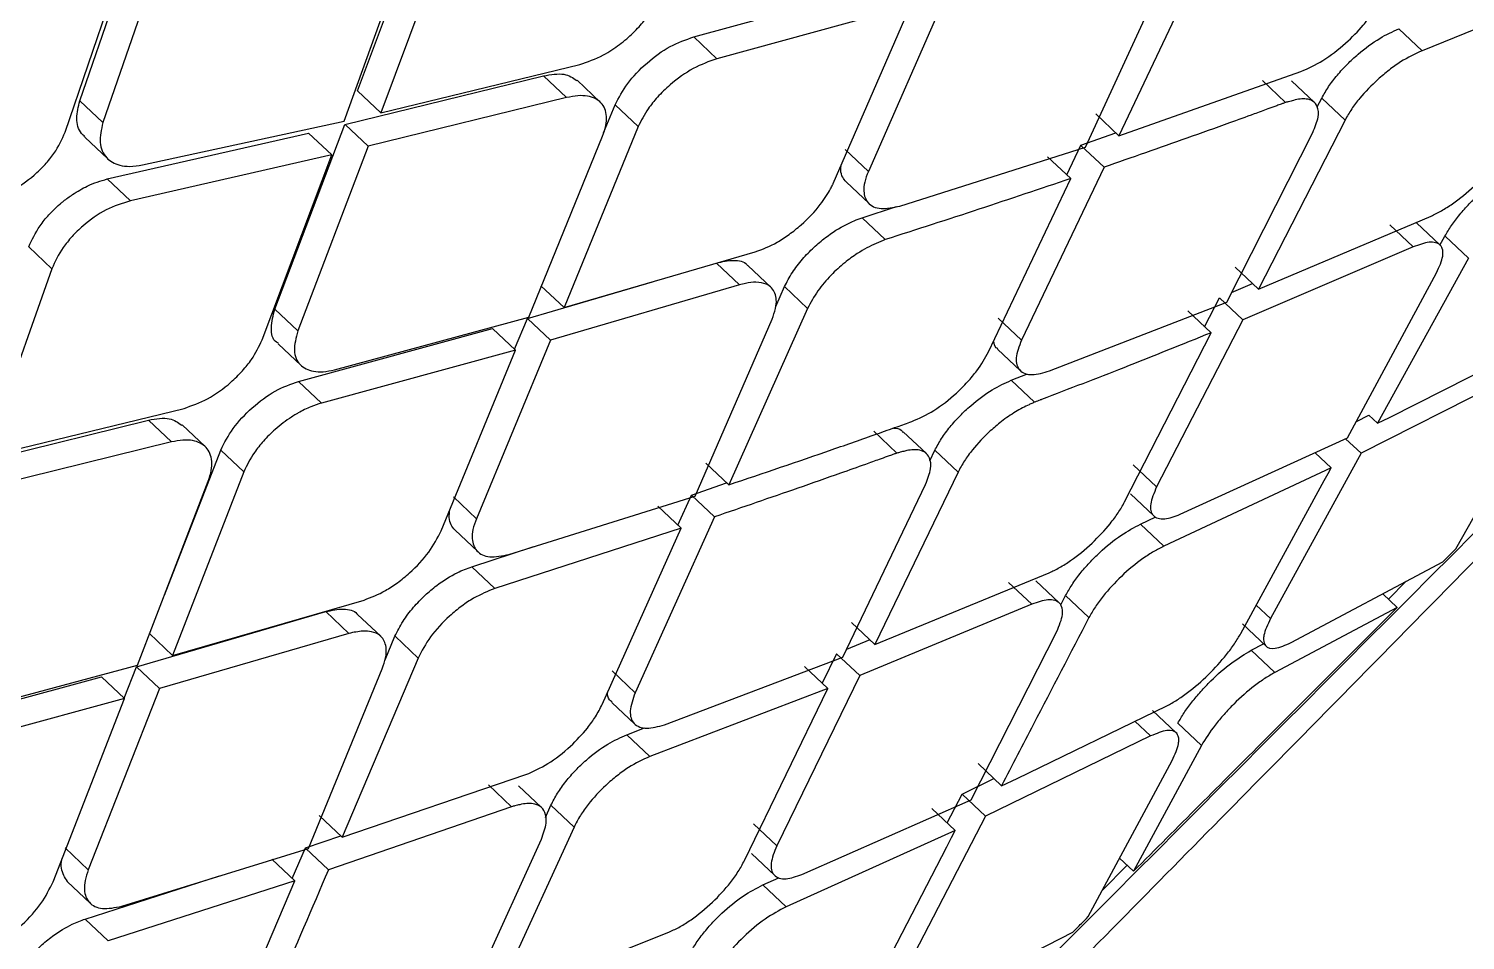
# Model space of a CAD drawing. Extents: x 400 to 501, y 484 to 634.
# Drawn here: x 414.375 to 415.357, y 586.293 to 586.917 of the extents above; entities that cross this region are included whole.
import ezdxf

# ---------------------------------------------------------------- set-up
doc = ezdxf.new("R2010")
doc.units = 0
doc.header["$MEASUREMENT"] = 0
doc.layers.add('DIM', color=3, linetype='Continuous')
doc.layers.add('GEOMETRY', color=3, linetype='Continuous', lineweight=25)

# ---------------------------------------------------------------- blocks, each defined once
blk = doc.blocks.new('2026 GRANDEE')
at = {"layer": 'GEOMETRY', "ltscale": 16}
for p, q in [((-36.01505, -9.97289), (-35.97087, -9.84467)), ((-35.82501, -9.9661), (-35.77762, -9.83926)), ((-35.76179, -9.85421), (-35.80921, -9.98101)), ((-36.02507, -9.99441), (-35.98074, -9.86468)), ((-35.955, -9.85966), (-35.99922, -9.98783)), ((-35.83411, -9.98683), (-35.78823, -9.85964)), ((-35.2481, -9.8782), (-35.30422, -9.99678)), ((-35.59512, -9.92923), (-35.46254, -9.89292)), ((-35.32706, -10.00454), (-35.27237, -9.88568)), ((-34.97715, -9.89017), (-35.09689, -9.93861)), ((-35.42287, -9.90106), (-35.47565, -10.02115)), ((-35.44675, -9.90783), (-35.57934, -9.94414)), ((-35.4997, -10.02942), (-35.44675, -9.90783)), ((-35.09689, -9.93861), (-35.1128, -9.92359)), ((-35.59511, -9.92924), (-35.57934, -9.94414)), ((-35.80921, -9.98101), (-35.67308, -9.94805)), ((-35.30422, -9.99678), (-35.17971, -9.95284)), ((-35.83366, -9.98908), (-35.69786, -9.95581)), ((-35.68207, -9.97072), (-35.69785, -9.95582)), ((-35.6591, -9.97373), (-35.67494, -9.95877)), ((-35.19028, -9.97402), (-35.20615, -9.95904)), ((-35.17051, -9.97401), (-35.18627, -9.95913)), ((-35.99922, -9.98784), (-36.01505, -9.97289)), ((-35.80921, -9.98101), (-35.82501, -9.9661)), ((-35.68207, -9.97072), (-35.81787, -10.004)), ((-35.16855, -9.97705), (-35.16548, -9.97105)), ((-35.14958, -9.98608), (-35.16546, -9.97107)), ((-35.65675, -9.99486), (-35.64889, -9.97567)), ((-35.63311, -9.99057), (-35.64887, -9.97569)), ((-35.32005, -9.98184), (-35.30422, -9.99678)), ((-35.97215, -10.01679), (-35.83411, -9.98683)), ((-35.88161, -10.11538), (-35.83366, -9.98908)), ((-35.81787, -10.004), (-35.83363, -9.98911)), ((-35.63311, -9.99057), (-35.68382, -10.11426)), ((-35.14958, -9.98608), (-35.20881, -10.10172)), ((-36.01171, -9.99766), (-35.99596, -10.01253)), ((-35.99628, -10.02635), (-35.85851, -9.99495)), ((-35.84272, -10.00986), (-35.85851, -9.99495)), ((-35.70778, -10.12098), (-35.65739, -9.99697)), ((-35.33027, -10.00334), (-35.30633, -9.99479)), ((-35.23052, -10.11056), (-35.17164, -9.99457)), ((-35.84272, -10.00986), (-35.98047, -10.04128)), ((-35.89036, -10.13645), (-35.84271, -10.00986)), ((-35.81787, -10.004), (-35.86584, -10.13028)), ((-35.47565, -10.02115), (-35.49144, -10.00623)), ((-35.45411, -10.04488), (-35.32706, -10.00454)), ((-35.33724, -10.02609), (-35.35307, -10.01114)), ((-35.33993, -10.02355), (-35.33028, -10.00334)), ((-35.31443, -10.01831), (-35.33025, -10.00337)), ((-35.31443, -10.01831), (-35.3709, -10.13656)), ((-35.98047, -10.04128), (-35.99627, -10.02636)), ((-35.49091, -10.02836), (-35.47516, -10.04323)), ((-35.39337, -10.14467), (-35.33724, -10.02609)), ((-35.47988, -10.0529), (-35.45648, -10.04519)), ((-35.20881, -10.10172), (-35.09073, -10.05171)), ((-35.46409, -10.0678), (-35.47988, -10.0529)), ((-35.10296, -10.07287), (-35.11897, -10.05775)), ((-35.08463, -10.07151), (-35.10064, -10.05639)), ((-35.08463, -10.07166), (-35.08122, -10.06547)), ((-35.06516, -10.08063), (-35.0812, -10.06549)), ((-36.03417, -10.08779), (-36.04996, -10.07288)), ((-35.68382, -10.11426), (-35.55302, -10.07627)), ((-35.10296, -10.07287), (-35.21957, -10.12272)), ((-35.06516, -10.08063), (-35.12735, -10.19349)), ((-36.03417, -10.08779), (-36.07971, -10.21637)), ((-35.56385, -10.09876), (-35.57962, -10.08386)), ((-35.5422, -10.10051), (-35.55807, -10.08553)), ((-35.20881, -10.10172), (-35.22473, -10.08669)), ((-35.14785, -10.20347), (-35.08694, -10.09047)), ((-35.70884, -10.1218), (-35.62319, -10.09665)), ((-35.68382, -10.11426), (-35.69959, -10.09937)), ((-35.56385, -10.09876), (-35.69306, -10.13671)), ((-35.53902, -10.11353), (-35.53297, -10.09998)), ((-35.51718, -10.11489), (-35.53295, -10.1)), ((-35.22725, -10.10412), (-35.21281, -10.09794)), ((-35.35164, -10.15768), (-35.23052, -10.11055)), ((-35.24569, -10.12739), (-35.23552, -10.10766)), ((-35.23549, -10.10769), (-35.21957, -10.12272)), ((-35.86584, -10.13028), (-35.88162, -10.11539)), ((-35.84078, -10.15688), (-35.70778, -10.12097)), ((-35.51718, -10.11489), (-35.57107, -10.23559)), ((-35.24125, -10.13158), (-35.25717, -10.11654)), ((-35.86542, -10.16478), (-35.73274, -10.12856)), ((-35.71697, -10.14345), (-35.73274, -10.12856)), ((-35.71759, -10.14287), (-35.70885, -10.1218)), ((-35.70882, -10.12182), (-35.69306, -10.13671)), ((-35.59401, -10.24326), (-35.54154, -10.12229)), ((-35.3709, -10.13656), (-35.38674, -10.1216)), ((-35.21957, -10.12272), (-35.27849, -10.23702)), ((-35.87946, -10.13904), (-35.86373, -10.15389)), ((-35.69306, -10.13671), (-35.74376, -10.25876)), ((-35.3004, -10.2473), (-35.24126, -10.13158)), ((-35.11907, -10.18942), (-35.01584, -10.13728)), ((-35.71697, -10.14345), (-35.84965, -10.17967)), ((-35.76783, -10.26701), (-35.71697, -10.14345)), ((-35.38731, -10.14268), (-35.37163, -10.15749)), ((-35.37789, -10.16406), (-35.36677, -10.15968)), ((-35.02735, -10.15757), (-35.13865, -10.21398)), ((-35.84965, -10.17967), (-35.86541, -10.16479)), ((-35.37788, -10.16406), (-35.36203, -10.17903)), ((-35.07387, -10.27945), (-35.01384, -10.17327)), ((-36.07971, -10.21637), (-35.94373, -10.18326)), ((-35.14177, -10.19219), (-35.13328, -10.18789)), ((-35.12735, -10.19349), (-35.13328, -10.18789)), ((-35.12735, -10.19349), (-35.11907, -10.18942)), ((-36.10381, -10.22477), (-35.96814, -10.19138)), ((-35.95237, -10.20627), (-35.96814, -10.19138)), ((-35.92926, -10.20942), (-35.94508, -10.19447)), ((-35.45606, -10.21384), (-35.47188, -10.1989)), ((-35.43592, -10.21418), (-35.45172, -10.19926)), ((-35.95237, -10.20627), (-36.08803, -10.23968)), ((-35.26225, -10.25574), (-35.14785, -10.20347)), ((-35.13865, -10.21398), (-35.14915, -10.20406)), ((-35.95718, -10.31115), (-35.91861, -10.21176)), ((-35.90285, -10.22665), (-35.91859, -10.21178)), ((-35.43365, -10.21918), (-35.43014, -10.21193)), ((-35.41429, -10.2269), (-35.43012, -10.21194)), ((-35.13865, -10.21398), (-35.20064, -10.32703)), ((-35.15911, -10.22399), (-35.17008, -10.21363)), ((-35.90285, -10.22665), (-35.95158, -10.35221)), ((-35.57107, -10.23559), (-35.58686, -10.22067)), ((-35.41429, -10.2269), (-35.47122, -10.34472)), ((-35.27849, -10.23702), (-35.29444, -10.22196)), ((-35.15911, -10.22399), (-35.27343, -10.27754)), ((-35.97555, -10.3589), (-35.92713, -10.23304)), ((-35.59669, -10.24255), (-35.57261, -10.23413)), ((-35.49311, -10.35338), (-35.43651, -10.23525)), ((-35.22089, -10.33723), (-35.1639, -10.23272)), ((-35.74376, -10.25876), (-35.75953, -10.24387)), ((-35.72151, -10.28316), (-35.59401, -10.24325)), ((-35.60596, -10.26312), (-35.59669, -10.24258)), ((-35.58087, -10.25749), (-35.59665, -10.24259)), ((-35.29639, -10.24174), (-35.28043, -10.25681)), ((-35.58087, -10.25749), (-35.63517, -10.3778)), ((-35.60379, -10.26518), (-35.61958, -10.25027)), ((-35.28941, -10.26245), (-35.27894, -10.25753)), ((-35.75854, -10.26643), (-35.7428, -10.28129)), ((-35.60379, -10.26518), (-35.73109, -10.30647)), ((-35.65775, -10.3858), (-35.60379, -10.26518)), ((-35.27343, -10.27754), (-35.28941, -10.26245)), ((-35.74685, -10.29159), (-35.70449, -10.27783)), ((-35.18635, -10.34346), (-35.08261, -10.28818)), ((-35.73109, -10.30647), (-35.74685, -10.29159)), ((-35.47122, -10.34471), (-35.35203, -10.29576)), ((-35.36385, -10.31731), (-35.37977, -10.30227)), ((-35.34507, -10.31636), (-35.36101, -10.30131)), ((-35.1077, -10.30155), (-35.11977, -10.31383)), ((-35.95158, -10.35221), (-35.82063, -10.31436)), ((-35.36385, -10.31731), (-35.48157, -10.3661)), ((-35.34409, -10.31775), (-35.3407, -10.31124)), ((-35.32472, -10.32632), (-35.34068, -10.31125)), ((-35.11386, -10.31941), (-35.12373, -10.31009)), ((-35.97623, -10.36009), (-35.84683, -10.32233)), ((-35.83108, -10.3372), (-35.84683, -10.32233)), ((-35.80922, -10.33917), (-35.82505, -10.32422)), ((-35.20064, -10.32703), (-35.21034, -10.31787)), ((-35.11386, -10.31941), (-35.19759, -10.364)), ((-35.95158, -10.35221), (-35.96734, -10.33733)), ((-35.83108, -10.3372), (-35.96048, -10.37497)), ((-35.47122, -10.34471), (-35.48709, -10.32973)), ((-35.40535, -10.4511), (-35.34677, -10.3359)), ((-35.21966, -10.33069), (-35.20355, -10.3459)), ((-35.80625, -10.35525), (-35.79944, -10.33914)), ((-35.78367, -10.35403), (-35.79942, -10.33916)), ((-35.47454, -10.34158), (-35.49066, -10.34827)), ((-35.21371, -10.34878), (-35.20527, -10.34428)), ((-35.78367, -10.35403), (-35.83553, -10.47664)), ((-35.61508, -10.3997), (-35.49311, -10.35338)), ((-35.49747, -10.3511), (-35.50725, -10.37118)), ((-35.49744, -10.35112), (-35.48157, -10.3661)), ((-35.19759, -10.364), (-35.21371, -10.34878)), ((-36.13283, -10.40305), (-36.00015, -10.36684)), ((-36.10855, -10.39482), (-35.97555, -10.3589)), ((-35.9844, -10.38171), (-36.00015, -10.36684)), ((-35.98465, -10.38148), (-35.97623, -10.36009)), ((-35.96048, -10.37497), (-35.9762, -10.36012)), ((-35.85856, -10.48423), (-35.80811, -10.36136)), ((-35.63517, -10.3778), (-35.65097, -10.36287)), ((-35.48158, -10.3661), (-35.53831, -10.48246)), ((-35.50344, -10.37478), (-35.5193, -10.3598)), ((-35.96048, -10.37497), (-36.00925, -10.49885)), ((-35.50344, -10.37478), (-35.62508, -10.42142)), ((-35.5604, -10.49258), (-35.50344, -10.37479)), ((-35.9844, -10.38171), (-36.11708, -10.41792)), ((-36.03333, -10.50709), (-35.9844, -10.38171)), ((-35.65106, -10.38442), (-35.63538, -10.39922)), ((-35.37393, -10.43634), (-35.27146, -10.38668)), ((-35.26511, -10.40516), (-35.28118, -10.38998)), ((-35.64089, -10.40649), (-35.62873, -10.40182)), ((-35.28256, -10.40736), (-35.29327, -10.39725)), ((-35.24779, -10.41382), (-35.26389, -10.39861)), ((-35.62508, -10.42143), (-35.64089, -10.4065)), ((-35.28256, -10.40736), (-35.39547, -10.46225)), ((-35.24779, -10.41382), (-35.29425, -10.49993)), ((-35.32521, -10.53096), (-35.2679, -10.42416)), ((-35.83553, -10.47664), (-35.70987, -10.4338)), ((-35.38458, -10.44138), (-35.40059, -10.42626)), ((-35.71964, -10.45573), (-35.73542, -10.44083)), ((-35.69918, -10.45637), (-35.71507, -10.44137)), ((-35.41149, -10.44713), (-35.38971, -10.43653)), ((-35.38458, -10.44138), (-35.37393, -10.43634)), ((-35.69657, -10.46306), (-35.69275, -10.45473)), ((-35.67694, -10.46967), (-35.69273, -10.45475)), ((-35.52111, -10.50209), (-35.40535, -10.4511)), ((-35.42171, -10.4668), (-35.41148, -10.44714)), ((-35.39547, -10.46225), (-35.41146, -10.44716)), ((-35.8513, -10.46176), (-35.83553, -10.47664)), ((-35.71964, -10.45573), (-35.84497, -10.49889)), ((-35.39547, -10.46225), (-35.45532, -10.57733)), ((-35.41621, -10.472), (-35.43219, -10.45691)), ((-35.67694, -10.46967), (-35.73183, -10.58941)), ((-35.53832, -10.48246), (-35.55421, -10.46745)), ((-35.41621, -10.472), (-35.53187, -10.52428)), ((-36.00925, -10.49885), (-36.025, -10.48398)), ((-35.98638, -10.52383), (-35.85856, -10.48423)), ((-35.8697, -10.50486), (-35.86076, -10.48399)), ((-35.86076, -10.48398), (-35.83658, -10.47565)), ((-35.84497, -10.49889), (-35.86073, -10.48401)), ((-35.75386, -10.59794), (-35.69929, -10.47789)), ((-35.47585, -10.58727), (-35.422, -10.48317)), ((-35.86797, -10.5065), (-35.88373, -10.49162)), ((-35.5556, -10.48776), (-35.53969, -10.50278)), ((-35.30375, -10.49096), (-35.29425, -10.49993)), ((-36.01134, -10.53262), (-35.91951, -10.50311)), ((-35.54779, -10.50925), (-35.53692, -10.50432)), ((-35.29863, -10.4958), (-35.31561, -10.51307)), ((-36.0236, -10.50692), (-36.00787, -10.52177)), ((-35.86797, -10.5065), (-35.9956, -10.54749)), ((-35.92, -10.62896), (-35.86797, -10.5065)), ((-35.53187, -10.52428), (-35.54779, -10.50925)), ((-36.01133, -10.53263), (-35.9956, -10.54749)), ((-35.73183, -10.58941), (-35.61172, -10.54132)), ((-35.43997, -10.59476), (-35.33588, -10.54164))]:
    blk.add_line(p, q, dxfattribs=at)
at = {"layer": 'GEOMETRY', "ltscale": 16, "flags": 128}
for points in [[(-35.1639, -10.23272), (-35.16122, -10.22783), (-35.15911, -10.22399)], [(-35.422, -10.48317), (-35.41876, -10.47691), (-35.41621, -10.472)]]:
    blk.add_lwpolyline(points, dxfattribs=at)
at = {"layer": 'GEOMETRY', "ltscale": 16}
for points, knots in [([(-40.50031, -15.87138), (-40.4458, -15.81506), (-40.32257, -15.68774), (-40.14083, -15.49971), (-39.96506, -15.31781), (-39.8201, -15.16778), (-39.70556, -15.04924), (-39.61939, -14.96007), (-39.55017, -14.88844), (-39.45107, -14.7859), (-39.30247, -14.63216), (-39.09355, -14.41604), (-38.84431, -14.15836), (-38.56444, -13.86935), (-38.26531, -13.56091), (-37.96381, -13.25062), (-37.66166, -12.94019), (-37.33129, -12.60131), (-36.97406, -12.23549), (-36.59871, -11.85185), (-36.24267, -11.48877), (-35.91446, -11.15471), (-35.66445, -10.90056), (-35.48279, -10.71599), (-35.3515, -10.58263), (-35.20257, -10.43136), (-35.02717, -10.25326), (-34.82599, -10.04902), (-34.59933, -9.81892), (-34.35904, -9.57501), (-34.19406, -9.4073), (-34.11296, -9.32485)], [0, 0, 0, 0, 0.025706, 0.058116, 0.085771, 0.108674, 0.126547, 0.139842, 0.14935, 0.159222, 0.186616, 0.219484, 0.257819, 0.304206, 0.351452, 0.398756, 0.44612, 0.493545, 0.553989, 0.613827, 0.669581, 0.720778, 0.767425, 0.786508, 0.805714, 0.828802, 0.856129, 0.887695, 0.922828, 0.962064, 1, 1, 1, 1]), ([(-40.37063, -15.94167), (-40.34221, -15.91479), (-40.10997, -15.69515), (-39.67445, -15.27607), (-39.065, -14.68611), (-38.45748, -14.09154), (-37.85213, -13.49396), (-37.24904, -12.89341), (-36.64835, -12.2902), (-36.05042, -11.68452), (-35.45552, -11.07665), (-34.86516, -10.4669), (-34.42623, -10.01051), (-34.18702, -9.75746), (-34.14059, -9.70834)], [0, 0, 0, 0, 0.013438, 0.10981, 0.206183, 0.302486, 0.398732, 0.494983, 0.591271, 0.687581, 0.783942, 0.880359, 0.976777, 1, 1, 1, 1]), ([(-34.65765, -9.86467), (-34.96575, -10.17281), (-35.86237, -11.06955), (-36.75158, -11.97495), (-37.33525, -12.56923)], [0, 0, 0, 0, 0.343618, 1, 1, 1, 1]), ([(-35.67308, -9.94806), (-35.6677, -9.94624), (-35.66039, -9.94377), (-35.64944, -9.93712), (-35.64097, -9.93078), (-35.63262, -9.92264), (-35.62457, -9.91287), (-35.6212, -9.90603), (-35.61911, -9.90181)], [0, 0, 0, 0, 0.249456, 0.338534, 0.499918, 0.650657, 0.784388, 1, 1, 1, 1]), ([(-35.17972, -9.95285), (-35.17475, -9.95062), (-35.16477, -9.94613), (-35.14937, -9.93419), (-35.13831, -9.92288), (-35.13096, -9.91332), (-35.12817, -9.90831), (-35.12671, -9.90569)], [0, 0, 0, 0, 0.248517, 0.499694, 0.723033, 0.854912, 1, 1, 1, 1]), ([(-35.16548, -9.97105), (-35.16403, -9.96846), (-35.16118, -9.96338), (-35.15508, -9.9554), (-35.14819, -9.94784), (-35.13858, -9.93893), (-35.12605, -9.92964), (-35.11709, -9.92554), (-35.11281, -9.92358)], [0, 0, 0, 0, 0.143635, 0.281886, 0.414807, 0.542459, 0.781164, 1, 1, 1, 1]), ([(-35.57933, -9.94414), (-35.58467, -9.94603), (-35.59533, -9.94983), (-35.6097, -9.96015), (-35.61974, -9.96998), (-35.62773, -9.97978), (-35.63107, -9.98649), (-35.63311, -9.99057)], [0, 0, 0, 0, 0.249766, 0.499436, 0.654498, 0.789749, 1, 1, 1, 1]), ([(-35.09689, -9.93861), (-35.10173, -9.94087), (-35.10905, -9.94429), (-35.1195, -9.95179), (-35.12925, -9.95992), (-35.13817, -9.96918), (-35.14544, -9.97871), (-35.14816, -9.98356), (-35.14958, -9.98608)], [0, 0, 0, 0, 0.245882, 0.372175, 0.500468, 0.730377, 0.860325, 1, 1, 1, 1]), ([(-35.69785, -9.95582), (-35.69283, -9.95496), (-35.68318, -9.95333), (-35.67773, -9.95715), (-35.67511, -9.95899)], [0, 0, 0, 0, 0.521249, 1, 1, 1, 1]), ([(-36.01154, -9.99749), (-36.01233, -9.99677), (-36.0157, -9.99373), (-36.01809, -9.98555), (-36.01603, -9.97695), (-36.01505, -9.97289)], [0, 0, 0, 0, 0.139435, 0.593625, 1, 1, 1, 1]), ([(-35.65739, -9.99697), (-35.65655, -9.99453), (-35.65489, -9.98974), (-35.65442, -9.98149), (-35.65756, -9.97348), (-35.66558, -9.9696), (-35.67423, -9.96913), (-35.67943, -9.97018), (-35.68207, -9.97072)], [0, 0, 0, 0, 0.130826, 0.257892, 0.499804, 0.74092, 0.868332, 1, 1, 1, 1]), ([(-35.17163, -9.99457), (-35.17011, -9.99088), (-35.16724, -9.98394), (-35.16801, -9.97682), (-35.17118, -9.97288), (-35.17655, -9.97117), (-35.18251, -9.97184), (-35.1876, -9.97344), (-35.18957, -9.97386), (-35.19028, -9.97402)], [0, 0, 0, 0, 0.216076, 0.406227, 0.570384, 0.708494, 0.905871, 0.965796, 1, 1, 1, 1]), ([(-35.19028, -9.97402), (-35.19068, -9.97417), (-35.19138, -9.97443), (-35.19263, -9.97489), (-35.19447, -9.97557), (-35.19778, -9.97678), (-35.20368, -9.97895), (-35.21423, -9.9828), (-35.23269, -9.9895), (-35.26682, -10.00171), (-35.29551, -10.01171), (-35.31442, -10.01831)], [0, 0, 0, 0, 0.009623, 0.017116, 0.030517, 0.054581, 0.097601, 0.17449, 0.3111, 0.545921, 1, 1, 1, 1]), ([(-35.99922, -9.98784), (-36.00033, -9.99254), (-36.00202, -9.99969), (-35.99996, -10.0073), (-35.99616, -10.01326), (-35.98953, -10.01695), (-35.98074, -10.01811), (-35.9751, -10.01724), (-35.97215, -10.01679)], [0, 0, 0, 0, 0.244456, 0.370904, 0.499865, 0.723932, 0.855571, 1, 1, 1, 1]), ([(-36.0789, -10.04078), (-36.07534, -10.03982), (-36.06988, -10.03834), (-36.0587, -10.03302), (-36.0483, -10.02596), (-36.03873, -10.01662), (-36.0306, -10.00673), (-36.02725, -9.99926), (-36.02507, -9.99441)], [0, 0, 0, 0, 0.163472, 0.250582, 0.499861, 0.633896, 0.762075, 1, 1, 1, 1]), ([(-35.09073, -10.05172), (-35.08838, -10.05059), (-35.0837, -10.04834), (-35.07368, -10.04189), (-35.06124, -10.03177), (-35.05021, -10.02013), (-35.04294, -10.01067), (-35.04018, -10.00599), (-35.03877, -10.00358)], [0, 0, 0, 0, 0.128041, 0.254241, 0.500661, 0.73439, 0.86329, 1, 1, 1, 1]), ([(-35.49082, -10.02827), (-35.49169, -10.02731), (-35.49361, -10.02519), (-35.49472, -10.02119), (-35.49433, -10.01793), (-35.49419, -10.01676)], [0, 0, 0, 0, 0.344987, 0.766263, 1, 1, 1, 1]), ([(-35.47565, -10.02115), (-35.47662, -10.02369), (-35.47848, -10.02858), (-35.47912, -10.03633), (-35.47645, -10.04357), (-35.46791, -10.04777), (-35.45866, -10.04583), (-35.45411, -10.04488)], [0, 0, 0, 0, 0.142068, 0.272969, 0.500388, 0.753972, 1, 1, 1, 1]), ([(-35.08122, -10.06547), (-35.07982, -10.0631), (-35.07704, -10.0584), (-35.07129, -10.05083), (-35.06477, -10.04342), (-35.05545, -10.03425), (-35.0429, -10.02407), (-35.03401, -10.01929), (-35.02965, -10.01695)], [0, 0, 0, 0, 0.135166, 0.267199, 0.39624, 0.522441, 0.765801, 1, 1, 1, 1]), ([(-36.04998, -10.07286), (-36.04777, -10.06801), (-36.04438, -10.06056), (-36.03626, -10.0507), (-36.03114, -10.04565), (-36.02764, -10.0427), (-36.02479, -10.04039), (-36.0189, -10.03611), (-36.00868, -10.03009), (-36.00082, -10.02772), (-35.99628, -10.02635)], [0, 0, 0, 0, 0.238678, 0.366361, 0.499074, 0.513116, 0.541083, 0.63871, 0.791778, 1, 1, 1, 1]), ([(-35.55303, -10.07627), (-35.54806, -10.07437), (-35.54043, -10.07145), (-35.52968, -10.06436), (-35.51921, -10.05602), (-35.50888, -10.04511), (-35.50271, -10.03564), (-35.50041, -10.03102), (-35.49988, -10.02985), (-35.49974, -10.02953), (-35.49971, -10.02945), (-35.4997, -10.02942), (-35.49969, -10.02942)], [0, 0, 0, 0, 0.238532, 0.366743, 0.500494, 0.749386, 0.935395, 0.982948, 0.995288, 0.998597, 0.999828, 1, 1, 1, 1]), ([(-35.33724, -10.02609), (-35.35813, -10.03313), (-35.40015, -10.04729), (-35.4427, -10.06094), (-35.46409, -10.06781)], [0, 0, 0, 0, 0.497207, 1, 1, 1, 1]), ([(-35.98047, -10.04128), (-35.98595, -10.04301), (-35.99691, -10.04647), (-36.0109, -10.05632), (-36.02042, -10.0656), (-36.02855, -10.07548), (-36.03195, -10.08293), (-36.03417, -10.08779)], [0, 0, 0, 0, 0.249837, 0.499631, 0.632521, 0.760483, 1, 1, 1, 1]), ([(-35.53297, -10.09998), (-35.53134, -10.09678), (-35.5282, -10.09062), (-35.52105, -10.08135), (-35.51326, -10.07325), (-35.50323, -10.06477), (-35.49159, -10.05727), (-35.48345, -10.05422), (-35.47989, -10.05289)], [0, 0, 0, 0, 0.168944, 0.325389, 0.469326, 0.600747, 0.82516, 1, 1, 1, 1]), ([(-35.46409, -10.06781), (-35.46613, -10.06863), (-35.47204, -10.07102), (-35.48191, -10.07619), (-35.49242, -10.08385), (-35.50183, -10.09246), (-35.51111, -10.10337), (-35.51508, -10.1109), (-35.51718, -10.11489)], [0, 0, 0, 0, 0.105309, 0.306622, 0.443835, 0.60517, 0.790578, 1, 1, 1, 1]), ([(-35.08694, -10.09047), (-35.08513, -10.08644), (-35.08213, -10.07975), (-35.08267, -10.07437), (-35.08439, -10.07136), (-35.08726, -10.06972), (-35.09301, -10.06924), (-35.09909, -10.07146), (-35.10296, -10.07287)], [0, 0, 0, 0, 0.248743, 0.412405, 0.499124, 0.639915, 0.77044, 1, 1, 1, 1]), ([(-35.57962, -10.08386), (-35.57556, -10.08298), (-35.56704, -10.08115), (-35.5603, -10.0829), (-35.55836, -10.0854), (-35.55818, -10.08564)], [0, 0, 0, 0, 0.4520883, 0.9471407, 1, 1, 1, 1]), ([(-35.54154, -10.12229), (-35.54061, -10.11977), (-35.53882, -10.11497), (-35.53824, -10.10724), (-35.54045, -10.10145), (-35.54576, -10.09781), (-35.55188, -10.09662), (-35.55826, -10.09742), (-35.56243, -10.09842), (-35.56385, -10.09875)], [0, 0, 0, 0, 0.140598, 0.268246, 0.500669, 0.625537, 0.790806, 0.929243, 1, 1, 1, 1]), ([(-35.87917, -10.13869), (-35.8796, -10.13847), (-35.88321, -10.13673), (-35.885, -10.12862), (-35.88273, -10.11975), (-35.88162, -10.11539)], [0, 0, 0, 0, 0.065653, 0.539881, 1, 1, 1, 1]), ([(-35.86584, -10.13028), (-35.86709, -10.13499), (-35.86957, -10.14431), (-35.86524, -10.15407), (-35.85725, -10.15806), (-35.84863, -10.15853), (-35.84343, -10.15744), (-35.84078, -10.15688)], [0, 0, 0, 0, 0.251855, 0.499126, 0.738904, 0.866911, 1, 1, 1, 1]), ([(-35.94373, -10.18326), (-35.93837, -10.18142), (-35.92763, -10.17772), (-35.91357, -10.16751), (-35.90385, -10.15789), (-35.89584, -10.148), (-35.89248, -10.14092), (-35.89036, -10.13645)], [0, 0, 0, 0, 0.249757, 0.499404, 0.64357, 0.775204, 1, 1, 1, 1]), ([(-35.38717, -10.14252), (-35.3875, -10.1423), (-35.38909, -10.14123), (-35.38958, -10.13913), (-35.38996, -10.13748)], [0, 0, 0, 0, 0.20938, 1, 1, 1, 1]), ([(-35.3709, -10.13656), (-35.37251, -10.14086), (-35.37574, -10.14945), (-35.37339, -10.15659), (-35.36872, -10.15963), (-35.36239, -10.16079), (-35.35586, -10.1589), (-35.35164, -10.15769)], [0, 0, 0, 0, 0.249352, 0.498762, 0.63472, 0.763724, 1, 1, 1, 1]), ([(-35.24125, -10.13158), (-35.26112, -10.13957), (-35.29948, -10.15501), (-35.33859, -10.17011), (-35.35773, -10.1774), (-35.35807, -10.17753), (-35.35937, -10.17802), (-35.36065, -10.17849), (-35.36192, -10.17899), (-35.362, -10.17902), (-35.36203, -10.17903), (-35.36203, -10.17903)], [0, 0, 0, 0, 0.497197, 0.960014, 0.966058, 0.968166, 0.968406, 0.997887, 0.999403, 0.999937, 1, 1, 1, 1]), ([(-35.44591, -10.19226), (-35.44091, -10.19004), (-35.4309, -10.18559), (-35.41732, -10.17494), (-35.40775, -10.16536), (-35.39963, -10.15559), (-35.3958, -10.14892), (-35.39337, -10.14467)], [0, 0, 0, 0, 0.249819, 0.499714, 0.640297, 0.770669, 1, 1, 1, 1]), ([(-35.43014, -10.21193), (-35.42873, -10.20928), (-35.42596, -10.20409), (-35.41995, -10.19597), (-35.41314, -10.18832), (-35.4036, -10.17934), (-35.39115, -10.17003), (-35.38217, -10.16599), (-35.37788, -10.16406)], [0, 0, 0, 0, 0.143912, 0.282398, 0.415494, 0.543246, 0.781844, 1, 1, 1, 1]), ([(-35.84965, -10.17967), (-35.85208, -10.18042), (-35.85729, -10.18203), (-35.86278, -10.18477), (-35.86583, -10.1865), (-35.86629, -10.18677), (-35.86781, -10.18765), (-35.87305, -10.1909), (-35.88092, -10.19689), (-35.88937, -10.20533), (-35.89736, -10.21521), (-35.90073, -10.22223), (-35.90285, -10.22665)], [0, 0, 0, 0, 0.116873, 0.250401, 0.250408, 0.257645, 0.271775, 0.320702, 0.500592, 0.645566, 0.777272, 1, 1, 1, 1]), ([(-35.36203, -10.17903), (-35.36242, -10.17924), (-35.36355, -10.17985), (-35.36783, -10.18161), (-35.37506, -10.18538), (-35.38409, -10.19168), (-35.39437, -10.20038), (-35.40315, -10.2097), (-35.41028, -10.21939), (-35.41292, -10.22433), (-35.41429, -10.2269)], [0, 0, 0, 0, 0.023496, 0.067617, 0.217897, 0.374718, 0.501134, 0.730622, 0.860431, 1, 1, 1, 1]), ([(-35.96813, -10.19138), (-35.96553, -10.19086), (-35.96036, -10.18983), (-35.95184, -10.1901), (-35.94786, -10.19297), (-35.94534, -10.19479)], [0, 0, 0, 0, 0.2703072, 0.5376407, 1, 1, 1, 1]), ([(-35.57107, -10.23559), (-35.54746, -10.22759), (-35.51357, -10.21612), (-35.47535, -10.20271), (-35.45721, -10.19629), (-35.44925, -10.19345), (-35.44591, -10.19226)], [0, 0, 0, 0, 0.562396, 0.807691, 0.91936, 1, 1, 1, 1]), ([(-35.45855, -10.19676), (-35.45641, -10.19691), (-35.45349, -10.19712), (-35.45244, -10.19914), (-35.45216, -10.19968)], [0, 0, 0, 0, 0.7332094, 1, 1, 1, 1]), ([(-35.92713, -10.23304), (-35.92634, -10.23061), (-35.92477, -10.22578), (-35.92441, -10.21738), (-35.92768, -10.20923), (-35.93576, -10.20522), (-35.94442, -10.20467), (-35.94968, -10.20573), (-35.95237, -10.20627)], [0, 0, 0, 0, 0.12887, 0.255285, 0.499751, 0.737762, 0.865971, 1, 1, 1, 1]), ([(-35.45606, -10.21384), (-35.45646, -10.21398), (-35.45716, -10.21423), (-35.45842, -10.21469), (-35.46028, -10.21535), (-35.4636, -10.21655), (-35.46955, -10.21869), (-35.48016, -10.22248), (-35.49871, -10.22907), (-35.53303, -10.24111), (-35.56185, -10.25098), (-35.58087, -10.25749)], [0, 0, 0, 0, 0.009627, 0.017122, 0.030527, 0.054598, 0.097631, 0.174534, 0.31114, 0.545497, 1, 1, 1, 1]), ([(-35.4365, -10.23524), (-35.43506, -10.2315), (-35.43234, -10.22445), (-35.43328, -10.21715), (-35.43657, -10.21305), (-35.44208, -10.21115), (-35.44816, -10.2117), (-35.45335, -10.21322), (-35.45533, -10.21367), (-35.45606, -10.21383)], [0, 0, 0, 0, 0.214957, 0.404316, 0.568008, 0.705981, 0.904043, 0.964768, 1, 1, 1, 1]), ([(-35.27849, -10.23702), (-35.28024, -10.24116), (-35.28374, -10.24945), (-35.28203, -10.25608), (-35.27782, -10.25867), (-35.272, -10.25925), (-35.26603, -10.2571), (-35.26225, -10.25574)], [0, 0, 0, 0, 0.248976, 0.498493, 0.642102, 0.773685, 1, 1, 1, 1]), ([(-35.35203, -10.29576), (-35.34966, -10.29465), (-35.34494, -10.29244), (-35.3349, -10.28603), (-35.32249, -10.27591), (-35.31158, -10.26416), (-35.30444, -10.25455), (-35.30178, -10.24976), (-35.3004, -10.2473)], [0, 0, 0, 0, 0.128054, 0.254285, 0.500647, 0.734448, 0.863346, 1, 1, 1, 1]), ([(-35.75848, -10.26638), (-35.75941, -10.26531), (-35.7614, -10.26303), (-35.76261, -10.25835), (-35.76216, -10.25447), (-35.76195, -10.25273)], [0, 0, 0, 0, 0.327476, 0.697763, 1, 1, 1, 1]), ([(-35.74376, -10.25876), (-35.74466, -10.2613), (-35.74642, -10.26621), (-35.74696, -10.27414), (-35.74413, -10.2816), (-35.73539, -10.28599), (-35.72611, -10.2841), (-35.72151, -10.28316)], [0, 0, 0, 0, 0.139149, 0.269077, 0.500345, 0.75256, 1, 1, 1, 1]), ([(-35.82063, -10.31436), (-35.81577, -10.31251), (-35.80823, -10.30964), (-35.79752, -10.30255), (-35.78707, -10.29407), (-35.77536, -10.28163), (-35.77034, -10.27188), (-35.76783, -10.26701)], [0, 0, 0, 0, 0.233999, 0.363526, 0.501006, 0.750381, 1, 1, 1, 1]), ([(-35.3407, -10.31124), (-35.33934, -10.30882), (-35.33665, -10.30403), (-35.33101, -10.29637), (-35.32457, -10.28888), (-35.31531, -10.27965), (-35.30279, -10.26945), (-35.29381, -10.26475), (-35.28941, -10.26245)], [0, 0, 0, 0, 0.134846, 0.266719, 0.39573, 0.521994, 0.765624, 1, 1, 1, 1]), ([(-35.27343, -10.27754), (-35.27572, -10.27867), (-35.2803, -10.28094), (-35.29022, -10.28743), (-35.30267, -10.29771), (-35.31362, -10.30962), (-35.32072, -10.31922), (-35.32337, -10.32392), (-35.32473, -10.32632)], [0, 0, 0, 0, 0.126298, 0.251952, 0.50074, 0.737801, 0.865844, 1, 1, 1, 1]), ([(-32.08264, -10.28071), (-32.40417, -10.52216), (-33.04399, -11.00262), (-33.956, -11.78032), (-34.84165, -12.57672), (-35.70093, -13.39788), (-36.53483, -14.23231), (-37.34742, -15.07739), (-38.13017, -15.94293), (-38.88813, -16.8398), (-39.3585, -17.46723), (-39.59503, -17.78273)], [0, 0, 0, 0, 0.113392, 0.225638, 0.337341, 0.448782, 0.560233, 0.669481, 0.778832, 0.888788, 1, 1, 1, 1]), ([(-35.08261, -10.28819), (-35.08098, -10.28656), (-35.07807, -10.28364), (-35.07515, -10.28073), (-35.07386, -10.27945)], [0, 0, 0, 0, 0.560001, 1, 1, 1, 1]), ([(-35.79944, -10.33915), (-35.79778, -10.33575), (-35.7946, -10.32925), (-35.78721, -10.31956), (-35.77925, -10.31124), (-35.76921, -10.30281), (-35.75795, -10.29566), (-35.75016, -10.2928), (-35.74685, -10.29158)], [0, 0, 0, 0, 0.176031, 0.337552, 0.484544, 0.616993, 0.837386, 1, 1, 1, 1]), ([(-35.73109, -10.30647), (-35.73591, -10.30838), (-35.74338, -10.31135), (-35.75403, -10.31851), (-35.76443, -10.32702), (-35.77609, -10.33947), (-35.78115, -10.34918), (-35.78368, -10.35403)], [0, 0, 0, 0, 0.234792, 0.364126, 0.501109, 0.750409, 1, 1, 1, 1]), ([(-35.34676, -10.3359), (-35.34505, -10.33178), (-35.34221, -10.32495), (-35.34296, -10.31937), (-35.34484, -10.31621), (-35.34785, -10.31444), (-35.35377, -10.31381), (-35.35992, -10.31594), (-35.36385, -10.31731)], [0, 0, 0, 0, 0.248821, 0.411638, 0.49913, 0.639645, 0.770088, 1, 1, 1, 1]), ([(-35.84683, -10.32232), (-35.84266, -10.32146), (-35.83399, -10.31966), (-35.82719, -10.32159), (-35.82527, -10.32413), (-35.82513, -10.3243)], [0, 0, 0, 0, 0.46354, 0.962357, 1, 1, 1, 1]), ([(-35.32472, -10.32632), (-35.33737, -10.35066), (-35.35732, -10.38902), (-35.37728, -10.42736), (-35.38458, -10.44138)], [0, 0, 0, 0, 0.634373, 1, 1, 1, 1]), ([(-35.29426, -10.49992), (-35.2642, -10.46983), (-35.21443, -10.41998), (-35.15427, -10.35984), (-35.1242, -10.32976), (-35.11386, -10.31941)], [0, 0, 0, 0, 0.5, 0.82805, 1, 1, 1, 1]), ([(-35.20064, -10.32703), (-35.20253, -10.33113), (-35.20509, -10.33667), (-35.20547, -10.3424), (-35.20403, -10.34662), (-35.19825, -10.34854), (-35.19031, -10.34516), (-35.18635, -10.34347)], [0, 0, 0, 0, 0.249385, 0.336072, 0.500493, 0.750726, 1, 1, 1, 1]), ([(-35.80811, -10.36136), (-35.80723, -10.35884), (-35.80554, -10.354), (-35.8052, -10.34798), (-35.80631, -10.34266), (-35.80946, -10.33826), (-35.8148, -10.33582), (-35.82186, -10.33532), (-35.82777, -10.33652), (-35.83108, -10.33719)], [0, 0, 0, 0, 0.138233, 0.265443, 0.381633, 0.535939, 0.699684, 0.83166, 1, 1, 1, 1]), ([(-35.27147, -10.38669), (-35.26918, -10.38546), (-35.26466, -10.38302), (-35.25502, -10.37626), (-35.2429, -10.36575), (-35.23208, -10.3538), (-35.22495, -10.3442), (-35.22226, -10.33958), (-35.22089, -10.33723)], [0, 0, 0, 0, 0.130006, 0.256723, 0.499934, 0.73889, 0.866735, 1, 1, 1, 1]), ([(-35.2639, -10.3986), (-35.26257, -10.3963), (-35.25993, -10.39173), (-35.25451, -10.38427), (-35.2483, -10.37683), (-35.23928, -10.36738), (-35.22686, -10.35656), (-35.21807, -10.35136), (-35.21371, -10.34878)], [0, 0, 0, 0, 0.130028, 0.258308, 0.385031, 0.510393, 0.756632, 1, 1, 1, 1]), ([(-35.19759, -10.364), (-35.19982, -10.36525), (-35.20424, -10.36774), (-35.21376, -10.37458), (-35.22357, -10.3832), (-35.23249, -10.39261), (-35.24077, -10.40241), (-35.24499, -10.40927), (-35.24779, -10.41382)], [0, 0, 0, 0, 0.129086, 0.255493, 0.49996, 0.62385, 0.750121, 1, 1, 1, 1]), ([(-35.70987, -10.4338), (-35.70489, -10.43161), (-35.69486, -10.42719), (-35.6797, -10.41519), (-35.66892, -10.40367), (-35.6618, -10.39382), (-35.65915, -10.38856), (-35.65775, -10.3858)], [0, 0, 0, 0, 0.248288, 0.499742, 0.720058, 0.85268, 1, 1, 1, 1]), ([(-35.6509, -10.38425), (-35.65126, -10.38399), (-35.65295, -10.38278), (-35.65409, -10.38041), (-35.65398, -10.37781), (-35.65397, -10.37733)], [0, 0, 0, 0, 0.1818409, 0.8493582, 1, 1, 1, 1]), ([(-35.63517, -10.3778), (-35.6367, -10.38218), (-35.63977, -10.39094), (-35.63719, -10.39828), (-35.63237, -10.40146), (-35.62592, -10.40273), (-35.61934, -10.40089), (-35.61508, -10.39971)], [0, 0, 0, 0, 0.249373, 0.498756, 0.634458, 0.763387, 1, 1, 1, 1]), ([(-35.26789, -10.42415), (-35.26598, -10.42001), (-35.26402, -10.41575), (-35.26346, -10.41236), (-35.26334, -10.41149), (-35.26314, -10.40868), (-35.26449, -10.4045), (-35.27049, -10.40244), (-35.27854, -10.40572), (-35.28257, -10.40736)], [0, 0, 0, 0, 0.249551, 0.25685, 0.27105, 0.320141, 0.500582, 0.750768, 1, 1, 1, 1]), ([(-35.69276, -10.45473), (-35.69138, -10.45204), (-35.68869, -10.44675), (-35.68276, -10.43852), (-35.67602, -10.43078), (-35.66655, -10.42173), (-35.65418, -10.41241), (-35.64518, -10.4084), (-35.64089, -10.40649)], [0, 0, 0, 0, 0.144135, 0.282807, 0.416041, 0.543868, 0.782378, 1, 1, 1, 1]), ([(-35.62508, -10.42143), (-35.62993, -10.42364), (-35.63729, -10.42698), (-35.64767, -10.43451), (-35.65731, -10.44273), (-35.66604, -10.45221), (-35.67305, -10.46202), (-35.67561, -10.46706), (-35.67694, -10.46967)], [0, 0, 0, 0, 0.245187, 0.37169, 0.500496, 0.730145, 0.860157, 1, 1, 1, 1]), ([(-35.69929, -10.47789), (-35.69791, -10.4741), (-35.69533, -10.46696), (-35.69641, -10.4595), (-35.69982, -10.45524), (-35.70543, -10.45318), (-35.71161, -10.45363), (-35.71689, -10.45509), (-35.71889, -10.45556), (-35.71964, -10.45573)], [0, 0, 0, 0, 0.213897, 0.402506, 0.565758, 0.703599, 0.902305, 0.963787, 1, 1, 1, 1]), ([(-35.53832, -10.48246), (-35.53998, -10.48669), (-35.5433, -10.49514), (-35.54134, -10.502), (-35.53695, -10.50475), (-35.53097, -10.50548), (-35.52493, -10.5034), (-35.52111, -10.50209)], [0, 0, 0, 0, 0.249059, 0.498513, 0.642232, 0.773853, 1, 1, 1, 1]), ([(-36.02357, -10.5069), (-36.02529, -10.50417), (-36.0279, -10.50001), (-36.02786, -10.4937), (-36.0271, -10.49116), (-36.02707, -10.49103)], [0, 0, 0, 0, 0.644339, 0.98291, 1, 1, 1, 1]), ([(-35.61172, -10.54133), (-35.60933, -10.54023), (-35.60457, -10.53806), (-35.59451, -10.53168), (-35.58214, -10.52154), (-35.57134, -10.50969), (-35.56432, -10.49995), (-35.56173, -10.49508), (-35.5604, -10.49258)], [0, 0, 0, 0, 0.128135, 0.254413, 0.500649, 0.734513, 0.863403, 1, 1, 1, 1]), ([(-36.00925, -10.49885), (-36.0101, -10.50137), (-36.01176, -10.50628), (-36.01222, -10.51438), (-36.00925, -10.52205), (-36.00034, -10.5266), (-35.99102, -10.52475), (-35.98638, -10.52383)], [0, 0, 0, 0, 0.136053, 0.264957, 0.500346, 0.751098, 1, 1, 1, 1]), ([(-35.84497, -10.49889), (-35.85629, -10.52532), (-35.87373, -10.56605), (-35.89119, -10.60675), (-35.89732, -10.62104)], [0, 0, 0, 0, 0.648968, 1, 1, 1, 1]), ([(-35.59882, -10.55828), (-35.5975, -10.55583), (-35.5949, -10.55097), (-35.58935, -10.54323), (-35.58299, -10.53568), (-35.57379, -10.52639), (-35.56129, -10.51617), (-35.55223, -10.51152), (-35.54779, -10.50925)], [0, 0, 0, 0, 0.134483, 0.266149, 0.395084, 0.521379, 0.765284, 1, 1, 1, 1]), ([(-36.06345, -10.58063), (-36.06172, -10.57697), (-36.05842, -10.56998), (-36.05059, -10.55971), (-36.04229, -10.55114), (-36.03219, -10.54285), (-36.02151, -10.53627), (-36.01425, -10.53366), (-36.01134, -10.53262)], [0, 0, 0, 0, 0.187052, 0.356463, 0.508203, 0.642242, 0.856373, 1, 1, 1, 1]), ([(-35.53187, -10.52428), (-35.53663, -10.52676), (-35.5461, -10.5317), (-35.56122, -10.54443), (-35.57203, -10.55636), (-35.57902, -10.5661), (-35.58159, -10.57087), (-35.58291, -10.57331)], [0, 0, 0, 0, 0.250944, 0.500105, 0.737872, 0.865987, 1, 1, 1, 1]), ([(-35.33588, -10.54165), (-35.33389, -10.53965), (-35.33033, -10.53609), (-35.32677, -10.53253), (-35.32521, -10.53096)], [0, 0, 0, 0, 0.560001, 1, 1, 1, 1])]:
    blk.add_open_spline(points, degree=3, knots=knots, dxfattribs=at)
for points in [[(-35.64889, -9.97567), (-35.64634, -9.97081), (-35.64122, -9.9611), (-35.62746, -9.94664), (-35.61129, -9.93476), (-35.60051, -9.93107), (-35.59512, -9.92923)], [(-35.91861, -10.21176), (-35.9161, -10.20686), (-35.91108, -10.19706), (-35.89747, -10.18246), (-35.88144, -10.17044), (-35.87076, -10.16667), (-35.86542, -10.16478)], [(-36.08562, -10.55492), (-36.08035, -10.55296), (-36.06982, -10.54905), (-36.05402, -10.53681), (-36.04064, -10.522), (-36.03576, -10.51206), (-36.03333, -10.50709)]]:
    blk.add_open_spline(points, degree=3, dxfattribs=at)

msp = doc.modelspace()

# ---------------------------------------------------------------- block references
at = {"layer": 'DIM'}
msp.add_blockref('2026 GRANDEE', (450.42478, 596.84033), dxfattribs=at)

doc.saveas('drawing.dxf')
